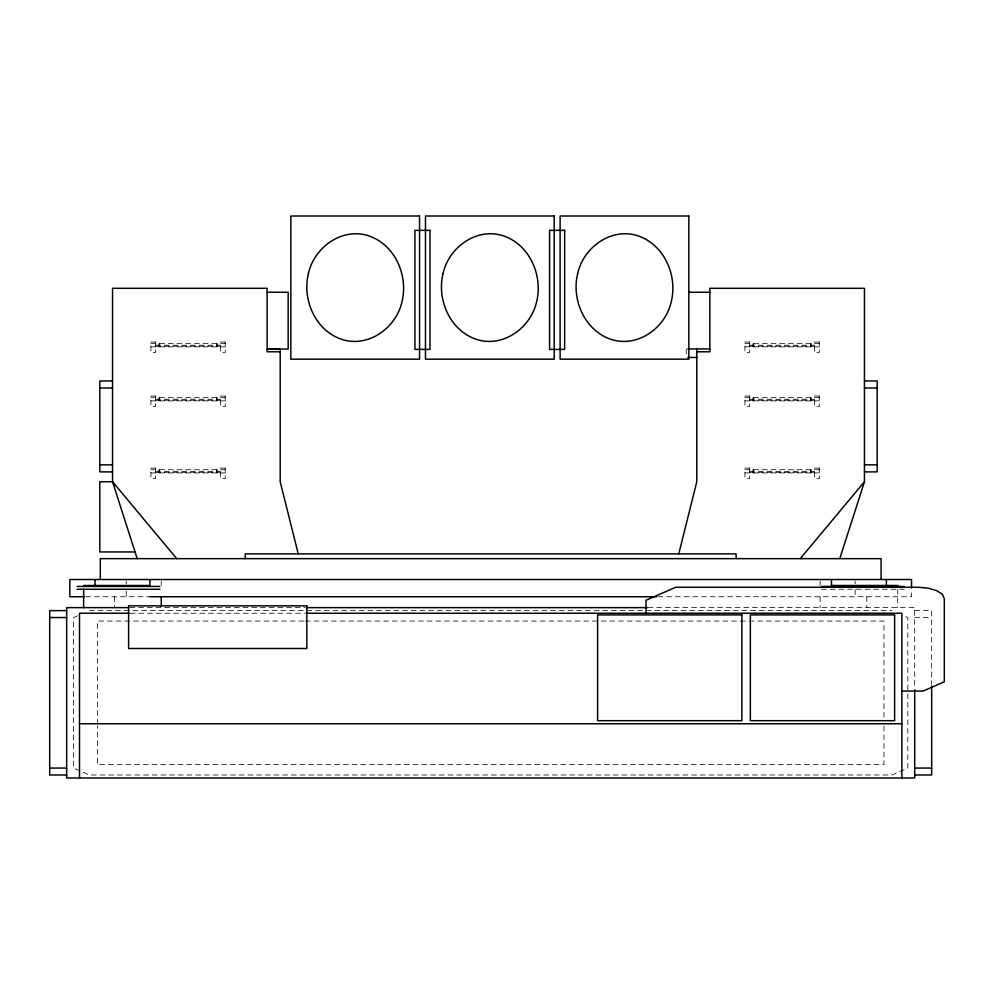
<?xml version="1.0" encoding="UTF-8"?>
<svg xmlns="http://www.w3.org/2000/svg" width="994" height="994" viewBox="0 0 994 994"><rect width="100%" height="100%" fill="white"/><g stroke="black" fill="none" stroke-linecap="round" stroke-linejoin="round"><path stroke-width="0.75" stroke-dasharray="4.97 3.73" d="M77.507 615.82L73.556 617.547L73.556 768.064L89.373 774.985L892.003 774.985L907.82 768.064L907.82 617.547L903.869 615.82M150.902 343.651L225.24 343.651M744.941 343.651L819.28 343.651M155.598 345.216L220.544 345.216M749.638 345.216L814.583 345.216M155.598 346.21L220.544 346.21M749.638 346.21L814.583 346.21M150.902 346.844L225.24 346.844M744.941 346.844L819.28 346.844M150.902 397.687L225.24 397.687M744.941 397.687L819.28 397.687M155.598 399.24L220.544 399.24M749.638 399.24L814.583 399.24M155.598 400.247L220.544 400.247M749.638 400.247L814.583 400.247M150.902 400.88L225.24 400.88M744.941 400.88L819.28 400.88M150.902 469.727L225.24 469.727M744.941 469.727L819.28 469.727M155.598 471.28L220.544 471.28M749.638 471.28L814.583 471.28M155.598 472.287L220.544 472.287M749.638 472.287L814.583 472.287M150.902 472.92L225.24 472.92M744.941 472.92L819.28 472.92M821.504 589.256L904.254 589.256M85.683 596.748L149.883 596.748M658.003 596.748L911.535 596.748L911.535 589.566M129.928 607.632L304.885 607.632M648.051 607.632L914.704 607.632L914.704 688.929M89.373 610.639L892.003 610.639M914.704 610.639L931.676 610.639L931.676 684.27M130.139 613.236L304.487 613.236M914.704 617.547L931.676 617.547M303.754 621.076L97.424 621.076L97.424 724.427M305.307 621.076L747.438 621.076M748.979 621.076L883.952 621.076L883.952 719.805M897.731 589.256L897.731 607.632M883.952 725.98L883.952 764.535L97.424 764.535L97.424 725.98M866.793 596.748L866.793 607.632M855.151 580.956L855.151 583.826M855.151 589.566L855.151 596.748M820.125 581.005L820.125 585.491M820.125 596.748L820.125 607.632M811.253 343.651L811.253 346.844M811.253 397.687L811.253 400.88M811.253 469.727L811.253 472.92M810.57 343.651L810.57 346.844M810.57 397.687L810.57 400.88M810.57 469.727L810.57 472.92M753.651 343.651L753.651 346.844M753.651 397.687L753.651 400.88M753.651 469.727L753.651 472.92M752.98 343.651L752.98 346.844M752.98 397.687L752.98 400.88M752.98 469.727L752.98 472.92M686.282 348.944L686.282 357.455M217.214 343.651L217.214 346.844M217.214 397.687L217.214 400.88M217.214 469.727L217.214 472.92M216.53 343.651L216.53 346.844M216.53 397.687L216.53 400.88M216.53 469.727L216.53 472.92M161.239 581.005L161.239 585.491M159.612 343.651L159.612 346.844M159.612 397.687L159.612 400.88M159.612 469.727L159.612 472.92M158.941 343.651L158.941 346.844M158.941 397.687L158.941 400.88M158.941 469.727L158.941 472.92M126.226 580.956L126.226 583.826M126.226 591.008L126.226 596.748M114.583 596.748L114.583 607.632M155.598 342.011L150.902 342.011L150.902 352.423L155.598 352.423L155.598 342.011M225.24 342.011L220.544 342.011L220.544 352.423L225.24 352.423L225.24 342.011M749.638 342.011L744.941 342.011L744.941 352.423L749.638 352.423L749.638 342.011M819.28 342.011L814.583 342.011L814.583 352.423L819.28 352.423L819.28 342.011M155.598 396.034L150.902 396.034L150.902 406.447L155.598 406.447L155.598 396.034M225.24 396.034L220.544 396.034L220.544 406.447L225.24 406.447L225.24 396.034M749.638 396.034L744.941 396.034L744.941 406.447L749.638 406.447L749.638 396.034M819.28 396.034L814.583 396.034L814.583 406.447L819.28 406.447L819.28 396.034M155.598 468.075L150.902 468.075L150.902 478.499L155.598 478.499L155.598 468.075M225.24 468.075L220.544 468.075L220.544 478.499L225.24 478.499L225.24 468.075M749.638 468.075L744.941 468.075L744.941 478.499L749.638 478.499L749.638 468.075M819.28 468.075L814.583 468.075L814.583 478.499L819.28 478.499L819.28 468.075"/><path stroke-width="1.49" d="M678.753 553.869L696.794 481.755L696.794 348.944M839.768 558.64L864.445 481.755L864.445 288.31L709.865 288.31L709.865 351.789L696.794 351.789M800.269 558.64L864.445 481.755M267.125 292.248L288.161 292.248L288.161 349.043L267.125 349.043L280.196 348.944L280.196 481.755L298.237 553.869M688.83 292.248L709.865 292.248M687.786 348.944L709.865 348.944M280.196 351.789L267.125 351.789L267.125 288.31L112.546 288.31L112.546 481.755L137.222 558.64M687.786 357.455L696.794 357.455M112.546 380.975L99.822 380.975L99.822 471.889L112.546 471.889M864.445 380.975L877.18 380.975L877.18 471.889L864.445 471.889M99.822 388.02L112.546 388.02M864.445 388.02L877.18 388.02M99.822 464.844L112.546 464.844M864.445 464.844L877.18 464.844M135.072 551.943L99.822 551.943L99.822 481.755L112.546 481.755L176.721 558.64M83.645 585.491L149.883 585.491L149.883 579.514M897.731 585.491L831.493 585.491L831.493 579.514M77.122 586.423L159.86 586.423M821.504 586.423L904.254 586.423M77.122 589.256L159.86 589.256M84.179 596.748L69.841 596.748L69.841 579.514L911.535 579.514L911.535 588.125M149.883 596.748L656.512 596.748M128.686 607.632L66.673 607.632L66.673 777.991L914.704 777.991L914.704 689.712M306.351 607.632L647.256 607.632M66.673 610.639L49.7 610.639L49.7 774.985L66.673 774.985M129.158 613.236L79.508 613.236L79.508 777.991M306.04 613.236L901.869 613.236L901.869 777.991M49.7 617.547L66.673 617.547M901.869 691.079L923.078 691.079L944.3 681.797L944.3 598.686L942.312 594.313L936.646 590.61L928.172 588.137L918.17 587.268L675.721 587.268L646.025 600.252L646.025 613.236M79.508 723.744L901.869 723.744M49.7 768.064L66.673 768.064M914.704 768.064L931.676 768.064M914.704 774.985L931.676 774.985L931.676 685.823M886.362 579.514L886.362 585.491M881.082 579.514L881.082 558.64L100.295 558.64L100.295 579.514M736.107 558.64L736.107 553.869L245.269 553.869L245.269 558.64M161.239 596.748L161.239 606.265M95.014 579.514L95.014 585.491M83.645 589.256L83.645 607.632M308.388 273.636C301.915 300.113 315.757 331.226 342.657 339.662C369.122 347.651 396.407 327.461 402.023 301.542C408.484 275.065 394.643 243.965 367.743 235.516C341.277 227.527 314.005 247.73 308.388 273.636M443.026 273.636C436.552 300.113 450.394 331.226 477.294 339.662C503.759 347.651 531.032 327.461 536.661 301.542C543.122 275.065 529.28 243.965 502.38 235.516C475.915 227.527 448.642 247.73 443.026 273.636M577.663 273.636C571.19 300.113 585.031 331.226 611.931 339.662C638.396 347.651 665.669 327.461 671.298 301.542C677.759 275.065 663.917 243.965 637.017 235.516C610.552 227.527 583.279 247.73 577.663 273.636M419.555 216.009L290.844 216.009L290.844 359.169L419.555 359.169L419.555 216.009M554.192 216.009L425.482 216.009L425.482 359.169L554.192 359.169L554.192 216.009M688.83 216.009L560.119 216.009L560.119 359.169L688.83 359.169L688.83 216.009M430.004 230.347L414.933 230.347L414.933 349.403L430.004 349.403L430.004 230.347M564.642 230.347L549.57 230.347L549.57 349.403L564.642 349.403L564.642 230.347M306.811 605.818L128.599 605.818L128.599 648.486L306.811 648.486L306.811 605.818M741.872 614.913L597.605 614.913L597.605 720.675L741.872 720.675L741.872 614.913M894.625 614.913L750.358 614.913L750.358 720.675L894.625 720.675L894.625 614.913"/></g></svg>
